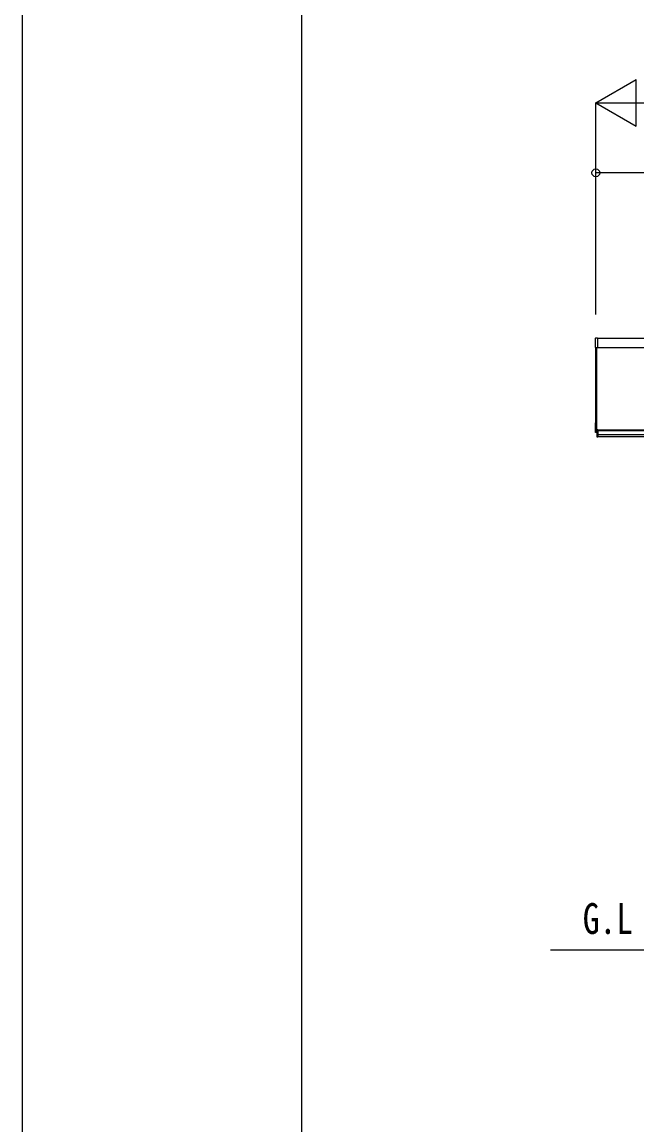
# Model space of a CAD drawing. Units: millimetres, scale not verified. Extents: x -16820 to 16820, y -11880 to 11880.
# Drawn here: x -16820 to -14184, y -8950 to -4224 of the extents above; entities that cross this region are included whole.
import ezdxf
from ezdxf.enums import TextEntityAlignment as Align

# ---------------------------------------------------------------- set-up
doc = ezdxf.new("R2010")
doc.units = ezdxf.units.MM
doc.header["$LTSCALE"] = 50
for name, color, linetype in [('0-2_USER1', 3, 'Continuous'), ('0-4_YKK_13', 4, 'Continuous'), ('0-5_YKK_A1', 4, 'Continuous'), ('0-6_YKK_D', 6, 'Continuous'), ('0-7_YKK_ZWAK', 7, 'Continuous')]:
    doc.layers.add(name, color=color, linetype=linetype)
doc.styles.add('ＭＳ ゴシック', font='')
doc.styles.get('ＭＳ ゴシック').set_extended_font_data('MS Gothic')

msp = doc.modelspace()

# ---------------------------------------------------------------- linework, layer by layer
at = {"layer": '0-4_YKK_13'}
for p, q in [((-14361.42, -5618.95), (-14361.42, -5577.93)), ((-14353.42, -5620.22), (-14360.95, -5619.76)), ((-14353.42, -5619.72), (-14353.42, -5620.22)), ((-14361.42, -5982.32), (-14361.42, -5941.29)), ((-14360.95, -5940.8), (-14359.92, -5940.73)), ((-14354.92, -5983.49), (-14360.95, -5983.12)), ((-14354.92, -5970.22), (-14354.92, -6001.49)), ((-14354.92, -5970.22), (-14351.42, -5970.22)), ((-14351.42, -5992.67), (-14354.92, -5992.67)), ((-14354.92, -6001.49), (-14351.42, -6001.49)), ((-14351.92, -5970.22), (-14351.92, -6001.49)), ((-14351.42, -5970.22), (-14351.42, -6001.49))]:
    msp.add_line(p, q, dxfattribs=at)
msp.add_lwpolyline([(-14360.95, -5577.43), (-14353.42, -5576.97), (-14353.42, -5577.47), (-14353.42, -5619.72)], dxfattribs=at)
for centre, radius, start, end in [((-14360.92, -5577.93), 0.497, 93.16944, 179.94772), ((-14360.55, -5618.99), 0.873, 177.74142, 242.53793), ((-14360.92, -5941.29), 0.497, 93.16944, 179.94772), ((-14360.55, -5982.35), 0.873, 177.74142, 242.53793)]:
    msp.add_arc(centre, radius, start, end, dxfattribs=at)
at = {"layer": '0-5_YKK_A1'}
for p, q in [((-14359.92, -5981.94), (-14359.92, -5619.83)), ((-14354.92, -5970.22), (-14354.92, -5620.13)), ((-14353.42, -5578.51), (-9360.92, -5578.51)), ((-14353.42, -5618.42), (-9360.92, -5618.42)), ((-14353.42, -5618.7), (-9360.92, -5618.7)), ((-14359.92, -5981.94), (-14354.92, -5981.94)), ((-14351.42, -5970.61), (-9358.42, -5970.61)), ((-14351.42, -5974.35), (-9358.42, -5974.35)), ((-14351.42, -5974.35), (-9358.42, -5974.35)), ((-14351.42, -5991.27), (-9358.42, -5991.27)), ((-14351.42, -6000), (-9358.42, -6000)), ((-14554.92, -8200), (-13554.42, -8200))]:
    msp.add_line(p, q, dxfattribs=at)
at = {"layer": '0-6_YKK_D'}
for p, q in [((-14359.92, -4570), (-14186.72, -4470)), ((-14186.72, -4670), (-14186.72, -4470)), ((-14359.92, -5477.53), (-14359.92, -4569)), ((-14359.92, -4570), (-14186.72, -4670)), ((-14359.92, -4570), (-14013.51, -4570)), ((-14359.92, -5477.53), (-14359.92, -4869)), ((-9349.92, -4870), (-14359.92, -4870))]:
    msp.add_line(p, q, dxfattribs=at)
msp.add_circle((-14359.92, -4870), 17, dxfattribs=at)
at = {"layer": '0-7_YKK_ZWAK'}
msp.add_line((-15619.92, -10100), (-15619.92, 11100), dxfattribs=at)
msp.add_lwpolyline([(-16820, -11880), (16820, -11880), (16820, 11880), (-16820, 11880)], close=True, dxfattribs=at)

# ---------------------------------------------------------------- texts
at = {"layer": '0-2_USER1', "style": 'ＭＳ ゴシック', "width": 0.8}
msp.add_text('G.L', height=132, dxfattribs=at).set_placement((-14416, -8171), align=Align.BOTTOM_LEFT)

doc.saveas('drawing.dxf')
